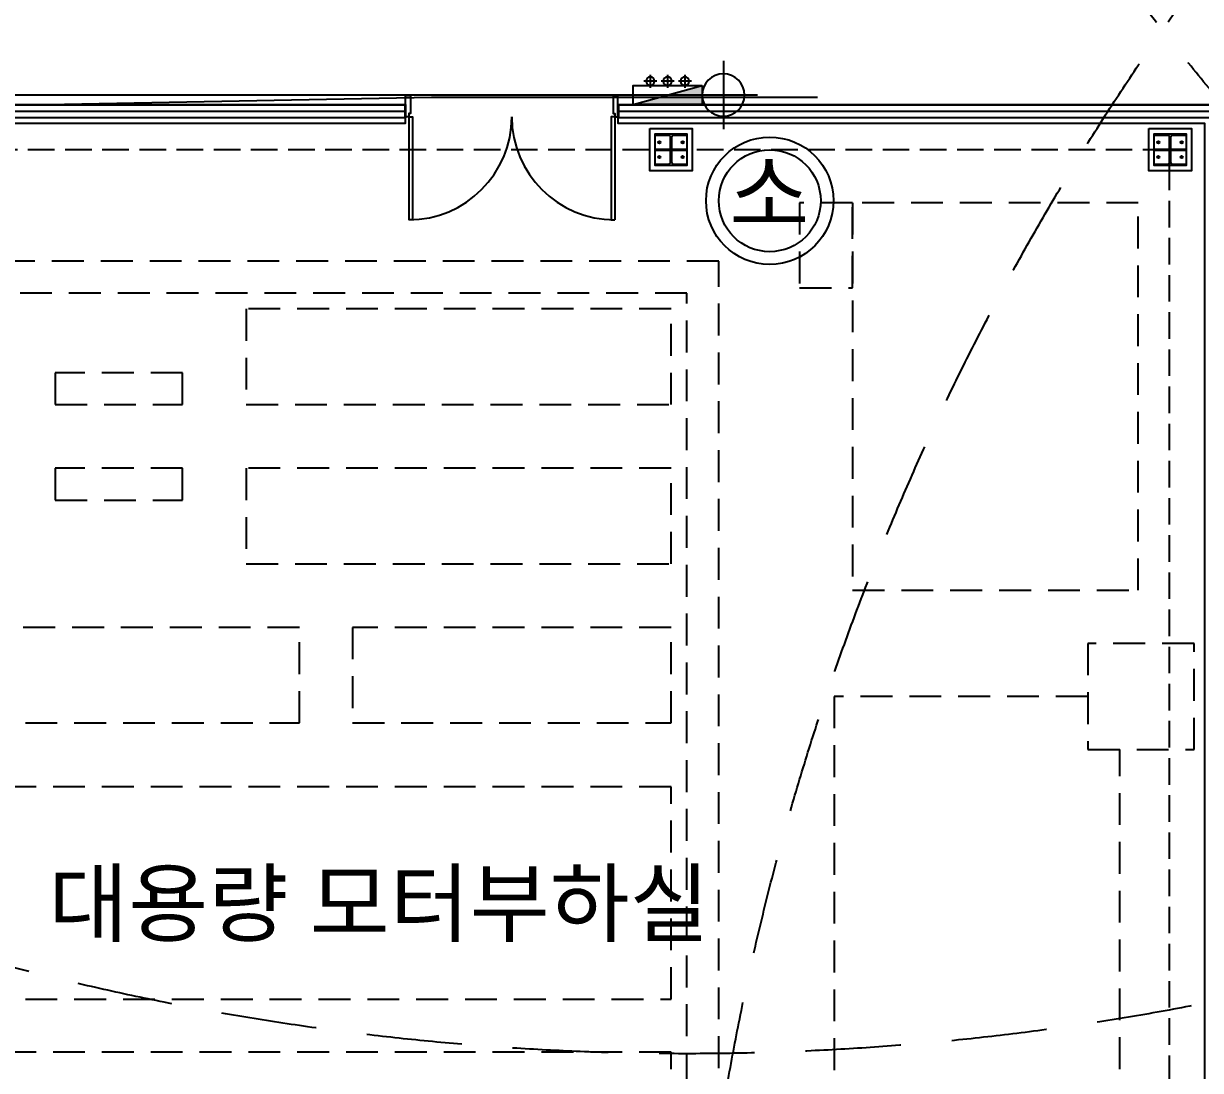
# Model space of a CAD drawing. Header units: millimetres. Extents: x 0 to 168200, y 0 to 118800.
# Drawn here: x 47402 to 58486, y 47227 to 57089 of the extents above; entities that cross this region are included whole.
import ezdxf
from ezdxf.enums import TextEntityAlignment as Align

# ---------------------------------------------------------------- set-up
doc = ezdxf.new("R2010")
doc.units = ezdxf.units.MM
doc.header["$LTSCALE"] = 200
for name, pattern in [('CEN-GAUN', [32.2, 30, -1, 0.2, -1]), ('CENTER', [50.8, 31.75, -6.35, 6.35, -6.35]), ('DASH', [0.35, 0.25, -0.1]), ('HID', [2.3, 1.5, -0.8])]:
    doc.linetypes.add(name, pattern=pattern)
for name, color, linetype in [('BACK', 8, 'Continuous'), ('CEN', 1, 'CEN-GAUN'), ('H', 2, 'Continuous'), ('PIPE', 3, 'Continuous'), ('R', 1, 'Continuous')]:
    doc.layers.add(name, color=color, linetype=linetype)
doc.styles.add('돋움', font='')
doc.styles.add('스타일1', font='')
doc.styles.get('돋움').set_extended_font_data('Dotum')
doc.styles.get('스타일1').set_extended_font_data('Malgun Gothic')

# ---------------------------------------------------------------- blocks, each defined once
blk = doc.blocks.new('HH')
at = {"layer": 'H'}
blk.add_hatch(color=1, dxfattribs=at).paths.add_polyline_path([(-650, 0), (-650, -180), (0, -180)])
at = {"layer": 'H', "color": 1}
for p, q in [((0, -180), (-650, 0)), ((-549, 41), (-426, 41)), ((-487, 102), (-487, -21)), ((-386, 41), (-263, 41)), ((-325, 102), (-325, -21)), ((-224, 41), (-101, 41)), ((-162, 102), (-162, -21))]:
    blk.add_line(p, q, dxfattribs=at)
at = {"layer": 'H'}
blk.add_lwpolyline([(-650, 0), (-650, -180), (0, -180), (0, 0)], close=True, dxfattribs=at)
at = {"layer": 'H', "color": 1}
for centre in [(-487, 41), (-325, 41), (-162, 41)]:
    blk.add_circle(centre, 40.6, dxfattribs=at)
blk = doc.blocks.new('f-004')
at = {"layer": 'PIPE', "color": 1, "linetype": 'CENTER'}
for p, q in [((0, 1.61), (0, -1.61)), ((-1.61, 0), (1.61, 0))]:
    blk.add_line(p, q, dxfattribs=at)
at = {"layer": 'PIPE', "color": 2}
blk.add_circle((0, 0), 1, dxfattribs=at)
blk = doc.blocks.new('D-2000')
at = {"layer": 'BACK'}
for p, q in [((30, 200), (30, 1170)), ((1970, 200), (1970, 1170))]:
    blk.add_line(p, q, dxfattribs=at)
for points in [[(30, 200), (65, 200), (65, 1170), (30, 1170)], [(1970, 200), (1935, 200), (1935, 1170), (1970, 1170)], [(0, 0), (45, 0), (45, 0), (45, 0), (45, 170), (30, 170), (30, 200), (0, 200), (0, 0)], [(2000, 0), (1955, 0), (1955, 0), (1955, 0), (1955, 170), (1970, 170), (1970, 200), (2000, 200), (2000, 0)]]:
    blk.add_lwpolyline(points, dxfattribs=at)
for centre, start, end in [((30, 200), 0, 90), ((1970, 200), 90, 180)]:
    blk.add_arc(centre, 970, start, end, dxfattribs=at)
blk = doc.blocks.new('x-stu-1Fcol')
at = {"layer": 'BACK'}
for points in [[(11800, -29800), (12200, -29800), (12200, -30200), (11800, -30200)], [(16500, -29800), (16900, -29800), (16900, -30200), (16500, -30200)], [(11850, -29850), (12150, -29850), (12150, -30150), (11850, -30150)], [(16550, -29850), (16850, -29850), (16850, -30150), (16550, -30150)], [(11850, -29994), (11995, -29994), (11995, -30006), (11850, -30006)], [(12005, -29994), (12150, -29994), (12150, -30006), (12005, -30006)], [(16550, -29994), (16695, -29994), (16695, -30006), (16550, -30006)], [(16705, -29994), (16850, -29994), (16850, -30006), (16705, -30006)]]:
    blk.add_lwpolyline(points, close=True, dxfattribs=at)
for points in [[(11850, -30150), (11850, -30135), (11977, -30135, 0.414214), (11995, -30117), (11995, -29883, 0.414214), (11977, -29865), (11850, -29865), (11850, -29850), (12150, -29850), (12150, -29865), (12023, -29865, 0.414214), (12005, -29883), (12005, -30117, 0.414214), (12023, -30135), (12150, -30135), (12150, -30150)], [(16550, -30150), (16550, -30135), (16677, -30135, 0.414214), (16695, -30117), (16695, -29883, 0.414214), (16677, -29865), (16550, -29865), (16550, -29850), (16850, -29850), (16850, -29865), (16723, -29865, 0.414214), (16705, -29883), (16705, -30117, 0.414214), (16723, -30135), (16850, -30135), (16850, -30150)]]:
    blk.add_lwpolyline(points, format="xyb", close=True, dxfattribs=at)
for centre in [(11890, -29929), (12110, -29929), (16590, -29929), (16810, -29929), (11890, -30070), (12110, -30070), (16590, -30070), (16810, -30070)]:
    blk.add_circle(centre, 11, dxfattribs=at)
blk = doc.blocks.new('지상1층 장비')
at = {"layer": 'BACK', "linetype": 'HID'}
for points in [[(54710, 54600), (55210, 54600), (55210, 55400), (54710, 55400)], [(55210, 51750), (57900, 51750), (57900, 55400), (55210, 55400)], [(43950, 44950), (53950, 44950), (53950, 54850), (43950, 54850)], [(44250, 45250), (53650, 45250), (53650, 54550), (44250, 54550)], [(49500, 53500), (53500, 53500), (53500, 54400), (49500, 54400)], [(47700, 53500), (48900, 53500), (48900, 53800), (47700, 53800)], [(47700, 52600), (48900, 52600), (48900, 52900), (47700, 52900)], [(49500, 52000), (53500, 52000), (53500, 52900), (49500, 52900)], [(46500, 50500), (50000, 50500), (50000, 51400), (46500, 51400)], [(50500, 50500), (53500, 50500), (53500, 51400), (50500, 51400)], [(57425, 50250), (58425, 50250), (58425, 51250), (57425, 51250)], [(46500, 47900), (53500, 47900), (53500, 49900), (46500, 49900)], [(46500, 45400), (53500, 45400), (53500, 47400), (46500, 47400)]]:
    blk.add_lwpolyline(points, close=True, dxfattribs=at)
blk.add_lwpolyline([(57425, 50750), (55035, 50750), (55035, 45400), (57725, 45400), (57725, 50250)], dxfattribs=at)

msp = doc.modelspace()

# ---------------------------------------------------------------- linework, layer by layer
at = {"layer": 'BACK'}
for p, q in [((41200, 56262.5), (51000, 56262.5)), ((53000, 56262.5), (61400, 56262.5))]:
    msp.add_line(p, q, dxfattribs=at)
for points in [[(41200, 56200), (41200, 56325), (51000, 56325), (51000, 56200), (41200, 56200)], [(41200, 56262.5), (41204, 56262.5), (41204, 56204), (50996, 56204), (50996, 56321), (41204, 56321), (41204, 56262.5), (41200, 56262.5)], [(41692.5, 56212.3), (51243.7, 56395.3), (54880, 56395.3)], [(53000, 56200), (53000, 56325), (61400, 56325), (61400, 56200), (53000, 56200)], [(53000, 56262.5), (53004, 56262.5), (53004, 56204), (61396, 56204), (61396, 56321), (53004, 56321), (53004, 56262.5), (53000, 56262.5)], [(41200, 56150), (51000, 56150), (51000, 56200)], [(53000, 56200), (53000, 56150), (58525, 56150), (58525, 46075), (61400, 46075), (61400, 46125)]]:
    msp.add_lwpolyline(points, dxfattribs=at)
at = {"layer": 'BACK', "linetype": 'DASH', "ltscale": 5}
msp.add_lwpolyline([(58193.9, 55900), (41700, 55900), (41700, 43269), (58193.9, 43269)], close=True, dxfattribs=at)
at = {"layer": 'CEN', "linetype": 'HID', "ltscale": 3}
for centre in [(53651.8, 72385), (77854.6, 72385), (53992.6, 56415), (78654.2, 42752.8)]:
    msp.add_circle(centre, 25000, dxfattribs=at)
at = {"layer": 'H', "color": 1}
msp.add_circle((54429.3, 55419.5), 600, dxfattribs=at)
at = {"layer": 'H'}
msp.add_circle((54429.3, 55419.5), 480, dxfattribs=at)
at = {"layer": 'R'}
msp.add_line((53992.6, 56415), (33777.9, 56415), dxfattribs=at)

# ---------------------------------------------------------------- block references
at = {"layer": 'BACK'}
for name, p in [('x-stu-1Fcol', (41500, 85900)), ('지상1층 장비', (0, 0))]:
    msp.add_blockref(name, p, dxfattribs=at)
at = {"layer": 'BACK', "rotation": 180}
msp.add_blockref('D-2000', (53000, 56410), dxfattribs=at)
at = {"layer": 'H', "linetype": 'Continuous', "xscale": -1}
msp.add_blockref('HH', (53142.9, 56505), dxfattribs=at)
at = {"layer": 'PIPE', "xscale": -200, "yscale": 200, "zscale": 200}
msp.add_blockref('f-004', (53992.6, 56415), dxfattribs=at)

# ---------------------------------------------------------------- texts
at = {"layer": 'BACK', "style": '스타일1'}
msp.add_text('대용량 모터부하실', height=600, dxfattribs=at).set_placement((50749.4, 48802.2), align=Align.MIDDLE_CENTER)
at = {"layer": 'H', "color": 1, "style": '돋움'}
msp.add_text('소', height=600, dxfattribs=at).set_placement((54050.1, 55185.7))

doc.saveas('drawing.dxf')
